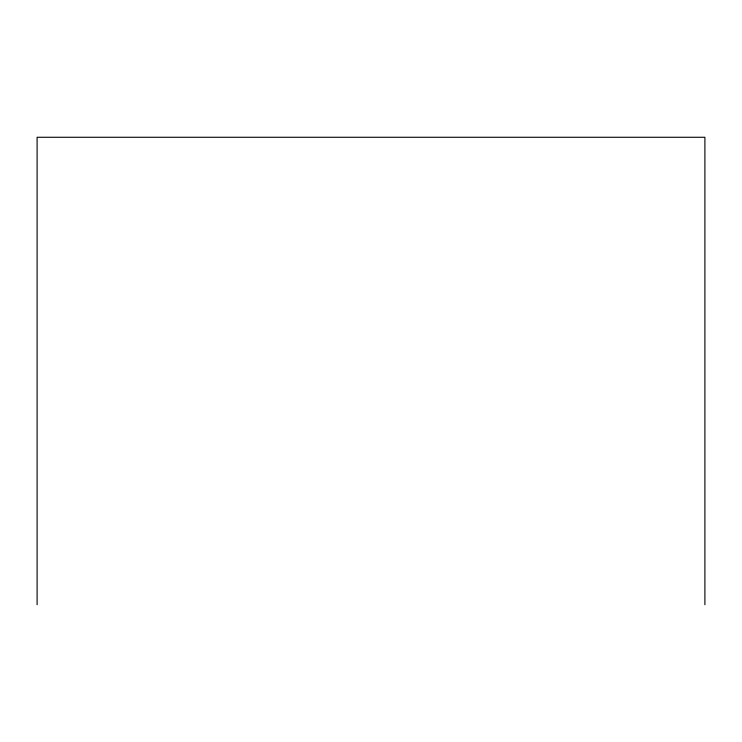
<?xml version="1.0" encoding="UTF-8"?>
<svg xmlns="http://www.w3.org/2000/svg" width="742" height="742" viewBox="0 0 742 742"><rect width="100%" height="100%" fill="white"/><g stroke="black" fill="none" stroke-linecap="round" stroke-linejoin="round"><path stroke-width="1.11" d="M704.9 604.73L704.9 137.27L37.1 137.27L37.1 604.73"/></g></svg>
